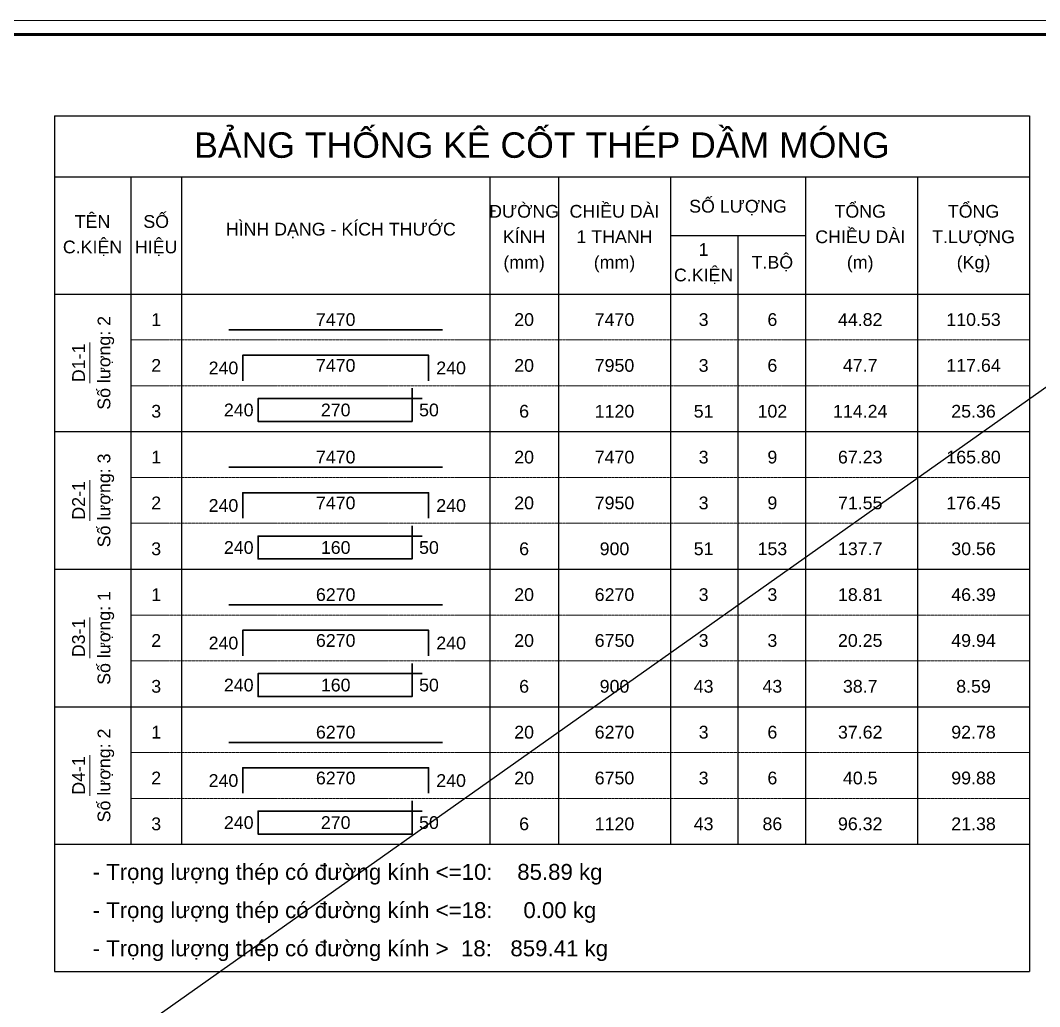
# Model space of a CAD drawing. Header units: millimetres. Extents: x -182770 to 489476, y -561170 to -280028.
# Drawn here: x 365117 to 375124, y -522269 to -512589 of the extents above; entities that cross this region are included whole.
import ezdxf
from ezdxf.enums import TextEntityAlignment as Align

# ---------------------------------------------------------------- set-up
doc = ezdxf.new("R2010")
doc.units = ezdxf.units.MM
doc.header["$MEASUREMENT"] = 0
doc.linetypes.add('HIDDEN', pattern=[0.375, 0.25, -0.125])
doc.layers.get('Defpoints').update_dxf_attribs({"color": 1})
doc.layers.add('KCS_Plotter', color=11, linetype='Continuous', plot=False)
for name, color, linetype, lineweight in [('Khungten_LCDI', 7, 'Continuous', 5), ('LC MANH DUT', 35, 'HIDDEN', 5), ('LC Net dam 1', 30, 'Continuous', 30), ('LC Net thay', 63, 'Continuous', 25), ('LC Text1', 3, 'Continuous', 20)]:
    doc.layers.add(name, color=color, linetype=linetype, lineweight=lineweight)
doc.styles.add('Hoa', font='micross.ttf')
doc.styles.add('Khungten', font='VHAVAN.TTF', dxfattribs={"width": 0.9, "height": 5000})
doc.styles.add('LC 1', font='VHAVANB.TTF')
doc.styles.add('Thuong', font='micross.ttf')
doc.styles.add('Title', font='VHBLACK.TTF', dxfattribs={"width": 0.8})

# ---------------------------------------------------------------- blocks, each defined once
blk = doc.blocks.new('lcdi fix')
at = {"layer": 'Defpoints', "lineweight": 0}
blk.add_lwpolyline([(-1200, -14850), (-1200, 14850), (40800, 14850), (40800, -14850)], close=True, dxfattribs=at)
at = {"layer": 'Khungten_LCDI', "color": 5, "lineweight": 60}
blk.add_lwpolyline([(0, -14650), (0, 14650), (40600, 14650), (40600, -14650)], close=True, dxfattribs=at)
at = {"color": 7, "style": 'Khungten', "width": 0.8}
for tag, p in [('REVISION', (39499, -10746)), ('NGAYHT', (39546, -11609))]:
    blk.add_attdef(tag, text='', height=200, dxfattribs=at).set_placement(p, align=Align.CENTER)
at = {"layer": 'LC Text1', "color": 3, "style": 'LC 1', "width": 1.834006}
for tag, p, p2 in [('TENBANVE1', (36913, -8886), (40339, -8886)), ('TENBANVE2', (36913, -9562), (40339, -9562))]:
    blk.add_attdef(tag, text='', height=250, dxfattribs=at).set_placement(p, p2, align=Align.FIT)
at = {"layer": 'LC Text1', "style": 'Title', "width": 0.7}
blk.add_attdef('SOBANVE', text='', height=250, dxfattribs=at).set_placement((39562, -13896), align=Align.CENTER)

msp = doc.modelspace()

# ---------------------------------------------------------------- linework, layer by layer
at = {"layer": 'KCS_Plotter', "ltscale": 250}
msp.add_line((350876.1, -533378.8), (380276.1, -512588.8), dxfattribs=at)
at = {"layer": 'LC MANH DUT'}
for p, q in [((366200, -515725.3), (375025, -515725.3)), ((366200, -516175.3), (375025, -516175.3)), ((366200, -516625.3), (375025, -516625.3)), ((366200, -517075.3), (375025, -517075.3)), ((366200, -517525.3), (375025, -517525.3)), ((366200, -517975.3), (375025, -517975.3)), ((366200, -518425.3), (375025, -518425.3)), ((366200, -518875.3), (375025, -518875.3)), ((366200, -519325.3), (375025, -519325.3)), ((366200, -519775.3), (375025, -519775.3)), ((366200, -520225.3), (375025, -520225.3)), ((366200, -520675.3), (375025, -520675.3))]:
    msp.add_line(p, q, dxfattribs=at)
at = {"layer": 'LC Net dam 1'}
for points in [[(367162.5, -515625.3), (369262.5, -515625.3)], [(367300, -516125.3), (367300, -515875.3), (369125, -515875.3), (369125, -516125.3)], [(369062.5, -516300.3), (367450, -516300.3), (367450, -516525.3), (368962.5, -516525.3), (368962.5, -516200.3)], [(367162.5, -516975.3), (369262.5, -516975.3)], [(367300, -517475.3), (367300, -517225.3), (369125, -517225.3), (369125, -517475.3)], [(369062.5, -517650.3), (367450, -517650.3), (367450, -517875.3), (368962.5, -517875.3), (368962.5, -517550.3)], [(367162.5, -518325.3), (369262.5, -518325.3)], [(367300, -518825.3), (367300, -518575.3), (369125, -518575.3), (369125, -518825.3)], [(369062.5, -519000.3), (367450, -519000.3), (367450, -519225.3), (368962.5, -519225.3), (368962.5, -518900.3)], [(367162.5, -519675.3), (369262.5, -519675.3)], [(367300, -520175.3), (367300, -519925.3), (369125, -519925.3), (369125, -520175.3)], [(369062.5, -520350.3), (367450, -520350.3), (367450, -520575.3), (368962.5, -520575.3), (368962.5, -520250.3)]]:
    msp.add_lwpolyline(points, dxfattribs=at)
at = {"layer": 'LC Net thay'}
for p, q in [((365450, -513525.3), (375025, -513525.3)), ((365450, -513525.3), (365450, -521925.3)), ((375025, -513525.3), (375025, -521925.3)), ((365450, -514125.3), (375025, -514125.3)), ((366200, -514125.3), (366200, -520675.3)), ((366700, -514125.3), (366700, -520675.3)), ((369725, -514125.3), (369725, -520675.3)), ((370400, -514125.3), (370400, -520675.3)), ((371500, -514125.3), (371500, -520675.3)), ((372825, -514125.3), (372825, -520675.3)), ((373925, -514125.3), (373925, -520675.3)), ((371500, -514700.3), (372825, -514700.3)), ((372162.5, -514700.3), (372162.5, -520675.3)), ((365450, -515275.3), (375025, -515275.3)), ((365450, -516625.3), (375025, -516625.3)), ((365450, -517975.3), (375025, -517975.3)), ((365450, -519325.3), (375025, -519325.3)), ((365450, -520675.3), (375025, -520675.3)), ((365450, -520675.3), (375025, -520675.3)), ((365450, -521925.3), (375025, -521925.3))]:
    msp.add_line(p, q, dxfattribs=at)
at = {"layer": 'LC Text1'}
for p, q in [((365800, -516150.3), (365800, -515750.3)), ((365800, -517500.3), (365800, -517100.3)), ((365800, -518850.3), (365800, -518450.3)), ((365800, -520200.3), (365800, -519800.3))]:
    msp.add_line(p, q, dxfattribs=at)

# ---------------------------------------------------------------- block references
at = {"layer": 'LC Net thay', "xscale": 0.7, "yscale": 0.7, "zscale": 0.7}
msp.add_blockref('lcdi fix', (351716.1, -522983.8), dxfattribs=at)

# ---------------------------------------------------------------- texts
at = {"layer": 'LC Text1', "color": 4, "style": 'Hoa'}
msp.add_text('BẢNG THỐNG KÊ CỐT THÉP DẦM MÓNG', height=250, dxfattribs=at).set_placement((370237.5, -513937.8), align=Align.CENTER)
at = {"layer": 'LC Text1'}
for s, style, p in [('ĐƯỜNG', 'Hoa', (370062.5, -514525.3)), ('CHIỀU DÀI', 'Hoa', (370950, -514525.3)), ('SỐ LƯỢNG', 'Hoa', (372162.5, -514475.3)), ('TỔNG', 'Hoa', (373362.5, -514525.3)), ('TỔNG', 'Hoa', (374475, -514525.3)), ('TÊN', 'Hoa', (365825, -514625.3)), ('SỐ', 'Hoa', (366450, -514625.3)), ('HÌNH DẠNG - KÍCH THƯỚC', 'Hoa', (368262.5, -514700.3)), ('KÍNH', 'Hoa', (370062.5, -514775.3)), ('1 THANH', 'Hoa', (370950, -514775.3)), ('CHIỀU DÀI', 'Hoa', (373362.5, -514775.3)), ('T.LƯỢNG', 'Hoa', (374475, -514775.3)), ('C.KIỆN', 'Hoa', (365825, -514875.3)), ('HIỆU', 'Hoa', (366450, -514875.3)), ('1', 'Hoa', (371825, -514900.3)), ('T.BỘ', 'Hoa', (372500, -515025.3)), ('(mm)', 'Thuong', (370062.5, -515025.3)), ('(mm)', 'Thuong', (370950, -515025.3)), ('(m)', 'Thuong', (373362.5, -515025.3)), ('(Kg)', 'Thuong', (374475, -515025.3)), ('C.KIỆN', 'Hoa', (371825, -515150.3))]:
    msp.add_text(s, height=125, dxfattribs=dict(at, style=style)).set_placement(p, align=Align.CENTER)
at = {"layer": 'LC Text1', "style": 'Hoa'}
for s, p in [('1', (366450, -515625.3)), ('7470', (368212.5, -515625.3)), ('20', (370062.5, -515625.3)), ('7470', (370950, -515625.3)), ('3', (371825, -515625.3)), ('6', (372500, -515625.3)), ('44.82', (373362.5, -515625.3)), ('110.53', (374475, -515625.3)), ('2', (366450, -516075.3)), ('7470', (368212.5, -516075.3)), ('20', (370062.5, -516075.3)), ('3', (366450, -516525.3)), ('270', (368212.5, -516512.8)), ('6', (370062.5, -516525.3)), ('1', (366450, -516975.3)), ('7470', (368212.5, -516975.3)), ('20', (370062.5, -516975.3)), ('7470', (370950, -516975.3)), ('3', (371825, -516975.3)), ('9', (372500, -516975.3)), ('67.23', (373362.5, -516975.3)), ('165.80', (374475, -516975.3)), ('2', (366450, -517425.3)), ('7470', (368212.5, -517425.3)), ('20', (370062.5, -517425.3)), ('3', (366450, -517875.3)), ('160', (368212.5, -517862.8)), ('6', (370062.5, -517875.3)), ('1', (366450, -518325.3)), ('6270', (368212.5, -518325.3)), ('20', (370062.5, -518325.3)), ('6270', (370950, -518325.3)), ('3', (371825, -518325.3)), ('3', (372500, -518325.3)), ('18.81', (373362.5, -518325.3)), ('46.39', (374475, -518325.3)), ('2', (366450, -518775.3)), ('6270', (368212.5, -518775.3)), ('20', (370062.5, -518775.3)), ('3', (366450, -519225.3)), ('160', (368212.5, -519212.8)), ('6', (370062.5, -519225.3)), ('1', (366450, -519675.3)), ('6270', (368212.5, -519675.3)), ('20', (370062.5, -519675.3)), ('6270', (370950, -519675.3)), ('3', (371825, -519675.3)), ('6', (372500, -519675.3)), ('37.62', (373362.5, -519675.3)), ('92.78', (374475, -519675.3)), ('2', (366450, -520125.3)), ('6270', (368212.5, -520125.3)), ('20', (370062.5, -520125.3)), ('3', (366450, -520575.3)), ('270', (368212.5, -520562.8)), ('6', (370062.5, -520575.3))]:
    msp.add_text(s, height=125, dxfattribs=at).set_placement(p, align=Align.BOTTOM_CENTER)
for s, p in [('Số lượng: 2', (366000, -515950.3)), ('D1-1', (365750, -515950.3)), ('Số lượng: 3', (366000, -517300.3)), ('D2-1', (365750, -517300.3)), ('Số lượng: 1', (366000, -518650.3)), ('D3-1', (365750, -518650.3)), ('Số lượng: 2', (366000, -520000.3)), ('D4-1', (365750, -520000.3))]:
    msp.add_text(s, height=125, rotation=90.00021, dxfattribs=at).set_placement(p, align=Align.CENTER)
for p in [(367256.2, -516100.3), (367406.2, -516512.8), (367256.2, -517450.3), (367406.2, -517862.8), (367256.2, -518800.3), (367406.2, -519212.8), (367256.2, -520150.3), (367406.2, -520562.8)]:
    msp.add_text('240', height=125, dxfattribs=at).set_placement(p, align=Align.BOTTOM_RIGHT)
for s, p in [('240', (369200, -516100.3)), ('50', (369031.2, -516512.8)), ('240', (369200, -517450.3)), ('50', (369031.2, -517862.8)), ('240', (369200, -518800.3)), ('50', (369031.2, -519212.8)), ('240', (369200, -520150.3)), ('50', (369031.2, -520562.8))]:
    msp.add_text(s, height=125, dxfattribs=at).set_placement(p, align=Align.BOTTOM_LEFT)
at = {"layer": 'LC Text1', "color": 7, "style": 'Hoa'}
for s, p in [('7950', (370950, -516075.3)), ('3', (371825, -516075.3)), ('6', (372500, -516075.3)), ('47.7', (373362.5, -516075.3)), ('117.64', (374475, -516075.3)), ('1120', (370950, -516525.3)), ('51', (371825, -516525.3)), ('102', (372500, -516525.3)), ('114.24', (373362.5, -516525.3)), ('25.36', (374475, -516525.3)), ('7950', (370950, -517425.3)), ('3', (371825, -517425.3)), ('9', (372500, -517425.3)), ('71.55', (373362.5, -517425.3)), ('176.45', (374475, -517425.3)), ('900', (370950, -517875.3)), ('51', (371825, -517875.3)), ('153', (372500, -517875.3)), ('137.7', (373362.5, -517875.3)), ('30.56', (374475, -517875.3)), ('6750', (370950, -518775.3)), ('3', (371825, -518775.3)), ('3', (372500, -518775.3)), ('20.25', (373362.5, -518775.3)), ('49.94', (374475, -518775.3)), ('900', (370950, -519225.3)), ('43', (371825, -519225.3)), ('43', (372500, -519225.3)), ('38.7', (373362.5, -519225.3)), ('8.59', (374475, -519225.3)), ('6750', (370950, -520125.3)), ('3', (371825, -520125.3)), ('6', (372500, -520125.3)), ('40.5', (373362.5, -520125.3)), ('99.88', (374475, -520125.3)), ('1120', (370950, -520575.3)), ('43', (371825, -520575.3)), ('86', (372500, -520575.3)), ('96.32', (373362.5, -520575.3)), ('21.38', (374475, -520575.3))]:
    msp.add_text(s, height=125, dxfattribs=at).set_placement(p, align=Align.BOTTOM_CENTER)
at = {"layer": 'LC Text1', "style": 'Hoa'}
for s, p in [('- Trọng lượng thép có đường kính <=10:    85.89 kg', (365825, -521025.3)), ('- Trọng lượng thép có đường kính <=18:     0.00 kg', (365825, -521400.3)), ('- Trọng lượng thép có đường kính >  18:   859.41 kg', (365825, -521775.3))]:
    msp.add_text(s, height=156.25, dxfattribs=at).set_placement(p)

doc.saveas('drawing.dxf')
